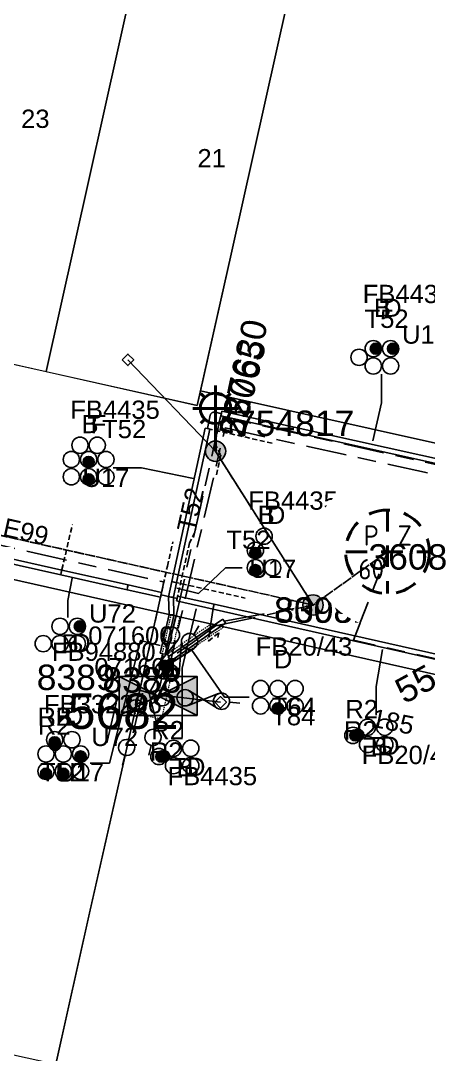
# Model space of a CAD drawing. Header units: metres. Extents: x 311347 to 316656, y 6252667 to 6255486.
# Drawn here: x 314136.4 to 314176.6, y 6254411.9 to 6254513.5 of the extents above; entities that cross this region are included whole.
import ezdxf
from ezdxf.enums import TextEntityAlignment as Align

# ---------------------------------------------------------------- set-up
doc = ezdxf.new("R2010")
doc.units = ezdxf.units.M
for name, pattern in [('Cable Exist OH', [1, 1, 0]), ('Cable Exist UG', [8.2, 4, -1.2, 1.8, -1.2]), ('Dash', [5, 3, -2]), ('DASHED', [0.75, 0.5, -0.25]), ('HIDDEN', [0.375, 0.25, -0.125]), ('HIDDEN2', [0.1875, 0.125, -0.0625])]:
    doc.linetypes.add(name, pattern=pattern)
doc.layers.get('0').update_dxf_attribs({"color": 6})
for name, color, linetype, lineweight in [('Cadastre Buildings_SP_EXT', 9, 'Continuous', 5), ('Cadastre Land Parcels_SP_EXT', 9, 'Continuous', 5), ('Cadastre Other Property_SP_EXT', 9, 'HIDDEN', 5), ('Cadastre Roads_SP_EXT', 7, 'Continuous', 5)]:
    doc.layers.add(name, color=color, linetype=linetype, lineweight=lineweight)
for name, color, linetype in [('Duct_SP_EXT', 7, 'Continuous'), ('Equip_HV_EXT', 7, 'Continuous'), ('Equip_LV_EXT', 7, 'Continuous'), ('Equip_SL_EXT', 7, 'Continuous'), ('Equip_SP_SL_EXT', 7, 'Continuous'), ('Mains_HV_EXT', 7, 'Continuous'), ('Mains_LV_EXT', 7, 'Continuous'), ('Mains_SL_EXT', 7, 'Continuous'), ('Services_SP_EXT', 7, 'Continuous'), ('Sub_SP_EXT', 7, 'Continuous'), ('SupportsOH_SP_TR_HV_LV_SL_EXT', 7, 'Continuous'), ('Trench_SP_EXT', 7, 'Continuous')]:
    doc.layers.add(name, color=color, linetype=linetype)
doc.layers.add('UNKNOWN_FEATURES', color=1, linetype='DASHED', plot=False)
doc.styles.add('iecARIAL', font='arial.ttf', dxfattribs={"height": 2})
doc.styles.add('IESYMBOL1', font='isocp.shx')
doc.styles.add('POLE_LABEL', font='arial.ttf')
doc.styles.add('SLCP_LABEL', font='arial.ttf', dxfattribs={"height": 3.5})
doc.styles.get("Standard").update_dxf_attribs({"font": 'arial.ttf'})
doc.styles.add('SWITCH_LABEL', font='arial.ttf', dxfattribs={"height": 2.5})

# ---------------------------------------------------------------- blocks, each defined once
blk = doc.blocks.new('SUB_PADMOUNT_EXT')
for points in [[(0, 0), (-3.84, 1.92), (-3.84, -1.92)], [(0, 0), (3.84, 1.92), (3.84, -1.92)]]:
    blk.add_hatch(color=256).paths.add_polyline_path(points)
for p, q in [((3.84, 1.92), (-3.84, -1.92)), ((-3.84, 1.92), (3.84, -1.92))]:
    blk.add_line(p, q)
blk.add_lwpolyline([(-3.84, -1.92), (3.84, -1.92), (3.84, 1.92), (-3.84, 1.92)], close=True)
for tag, height, flags, p in [('ASSET_NUM', 3.5, 8, (2, 2)), ('STREET_CODE', 0.2, 9, (1.5, 0)), ('CONSTRUCTED_VOLTAGE', 0.2, 9, (1.5, -0.2)), ('OPERATING_VOLTAGE', 0.2, 9, (1.5, -0.6)), ('ORIENTATION', 0.2, 9, (1.5, -0.8)), ('OWNED_BY', 0.2, 9, (1.5, -1)), ('NO_PHASES', 0.2, 9, (1.5, -0.4)), ('OPERATED_BY', 0.2, 9, (1.5, -1.2)), ('SECONDARY_VOLTAGE', 0.2, 9, (1.5, -1.6)), ('STATE', 0.2, 9, (1.5, -1.8)), ('MAINTAINED_BY', 0.2, 9, (1.5, -1.4)), ('PARENT', 0.2, 9, (1.5, -2)), ('SUBSTATION_TYPE', 0.2, 9, (1.5, -2.2)), ('STREETNAME', 0.2, 9, (1.5, -3)), ('USAGE', 0.2, 9, (1.5, -2.4)), ('LEGEND', 0.2, 9, (1.5, -2.6)), ('LOCATION', 0.2, 9, (1.5, -2.8)), ('SUBURB', 0.2, 9, (1.5, -3.2)), ('Z', 0.2, 1, (1.5, -3.6)), ('NOTES', 0.2, 9, (1.5, -3.4))]:
    blk.add_attdef(tag, text='', height=height, dxfattribs=dict(flags=flags)).set_placement(p, align=Align.MIDDLE_LEFT)
blk = doc.blocks.new('DUCT_EXT')
blk.add_circle((0, 0.8), 0.8)
at = {"flags": 1}
blk.add_attdef('Z', (0, 0), '', height=0.2, dxfattribs=at)
at = {"flags": 9}
for tag, p in [('DUCT_CODE', (0, 0)), ('XSECT_TYPE', (0, -0.2)), ('STATE', (0, -0.6)), ('FB_REFERENCE', (0, -0.4)), ('NOTES', (0, -0.8))]:
    blk.add_attdef(tag, text='', height=0.2, dxfattribs=at).set_placement(p, align=Align.MIDDLE_LEFT)
blk = doc.blocks.new('SL_LANTERN_EXT')
at = {"lineweight": 40}
for p, q in [((0, 1.97), (0, 6.47)), ((-1.46, 5.68), (-1.06, 5.28)), ((1.46, 5.68), (1.06, 5.28)), ((-2.25, 4.22), (2.25, 4.22)), ((-1.46, 2.76), (-1.06, 3.16)), ((1.46, 2.76), (1.06, 3.16)), ((0, 0), (0, 2.72))]:
    blk.add_line(p, q, dxfattribs=at)
blk.add_circle((0, 4.22), 1.5, dxfattribs=at)
at = {"style": 'iecARIAL', "flags": 8}
blk.add_attdef('ASSET_NUM', (1.5, 1.5), '', height=2.5, dxfattribs=at)
for tag, p, height, flags in [('CONSTRUCTED_VOLTAGE', (0.98, -0.65), 0.2, 9), ('CONTROL_TYPE', (0.98, -0.85), 0.2, 9), ('LANTERN_PURPOSE', (0.98, -1.05), 0.2, 9), ('LNUMBER', (2.18, -3.25), 2.5, 8), ('OPERATING_VOLTAGE', (0.98, -1.65), 0.2, 9), ('ORIENTATION', (0.98, -1.85), 0.2, 9), ('OWNED_BY', (0.98, -2.05), 0.2, 9), ('LANTERN_TYPE', (0.98, -1.25), 0.2, 9), ('NO_PHASES', (0.98, -1.45), 0.2, 9), ('STATE', (0.98, -2.25), 0.2, 9), ('USAGE', (0.98, -2.45), 0.2, 9), ('CEXIST', (0.98, -2.65), 0.2, 9), ('CNEW', (0.98, -2.85), 0.2, 9), ('CNUMBER', (0.98, -3.05), 0.2, 9), ('CREMOVE', (0.98, -3.25), 0.2, 9), ('CREPLACE', (0.98, -3.45), 0.2, 9), ('LKINGHEIGHT', (0.98, -3.65), 0.2, 9), ('LBRACKET', (0.98, -3.85), 0.2, 9), ('LBRACKETVOCAB', (0.98, -4.05), 0.2, 9), ('LCATEGORY', (0.98, -4.25), 0.2, 9), ('LCHARGE1', (0.98, -4.45), 0.2, 9), ('LCHARGE1PERCENT', (0.98, -4.65), 0.2, 9), ('LCHARGE2', (0.98, -4.85), 0.2, 9), ('LCHARGE2PERCENT', (0.98, -5.05), 0.2, 9), ('LCHARGE3', (0.98, -5.25), 0.2, 9), ('LCHARGE3PERCENT', (0.98, -5.45), 0.2, 9), ('LEXIST', (0.98, -5.65), 0.2, 9), ('LLAMP', (0.98, -5.85), 0.2, 9), ('LLAMPVOCAB', (0.98, -6.05), 0.2, 9), ('LMAST', (0.98, -6.25), 0.2, 9), ('LMASTVOCAB', (0.98, -6.45), 0.2, 9), ('LNEW', (0.98, -6.65), 0.2, 9), ('LANTNUMBER', (0.98, -6.85), 0.2, 9), ('LOUTREACH', (0.98, -7.25), 0.2, 9), ('LOUTREACHVOCAB', (0.98, -7.45), 0.2, 9), ('LRATECODE', (0.98, -7.65), 0.2, 9), ('LREMOVE', (0.98, -7.85), 0.2, 9), ('LREPLACE', (0.98, -8.05), 0.2, 9), ('LTYPE', (0.98, -8.25), 0.2, 9), ('STREETNAME', (0.98, -9.25), 0.2, 9), ('LTYPEVOCAB', (0.98, -8.45), 0.2, 9), ('LEGEND', (0.98, -8.65), 0.2, 9), ('LOCATION', (0.98, -8.85), 0.2, 9), ('NOTES', (0.98, -9.05), 0.2, 9), ('SUBURB', (0.98, -9.45), 0.2, 1)]:
    blk.add_attdef(tag, p, '', height=height, dxfattribs=dict(flags=flags))
blk = doc.blocks.new('CCP_EXT')
at = {"flags": 9}
for tag, p in [('STATE', (0, -1.8)), ('USAGE', (0, -1.2)), ('LEGEND', (0, -1.4)), ('LIFE_SUPPORT', (0, -1.6)), ('NOTES', (0, -2))]:
    blk.add_attdef(tag, text='', height=0.2, dxfattribs=at).set_placement(p, align=Align.MIDDLE_LEFT)
blk.add_wipeout([(0, 0.57), (0.57, 0), (0, -0.57), (-0.57, 0)])
blk.add_lwpolyline([(-0.57, 0), (0, 0.57), (0.57, 0), (0, -0.57), (-0.57, 0)])
at = {"flags": 1}
blk.add_attdef('Z', (0, 0), '', height=0.2, dxfattribs=at)
at = {"flags": 9}
for tag, p in [('CCP_TYPE', (0, 0)), ('CONSTRUCTED_VOLTAGE', (0, -0.2)), ('OPERATING_VOLTAGE', (0, -0.6)), ('ORIENTATION', (0, -0.8)), ('OWNED_BY', (0, -1)), ('NO_PHASES', (0, -0.4))]:
    blk.add_attdef(tag, text='', height=0.2, dxfattribs=at).set_placement(p, align=Align.MIDDLE_LEFT)
blk = doc.blocks.new('POLE_EXT')
blk.add_hatch(color=256).paths.add_polyline_path([(-1, 0, 1), (1, 0, 1)])
blk.add_lwpolyline([(-1, 0, 1), (1, 0, 1)], format="xyb", close=True)
for tag, height, flags, p in [('pNumber', 2.5, 8, (-17.84, 2.07)), ('OWNED_BY', 0.2, 9, (1.35, -0.4)), ('SPECIAL_USE', 0.2, 9, (1.35, -0.8)), ('STATE', 0.2, 9, (1.35, -1)), ('PARENT', 0.2, 9, (1.35, -0.6)), ('cLV', 0.2, 9, (1.35, -1.4)), ('hDepth', 0.2, 9, (1.35, -1.6)), ('hDia', 0.2, 9, (1.35, -1.8)), ('cHV', 0.2, 9, (1.35, -2)), ('USAGE', 0.2, 9, (1.35, -1.2)), ('LBRACKET', 0.2, 9, (1.35, -2.2)), ('LExisting', 0.2, 9, (1.35, -2.4)), ('LANTNUMBER', 0.2, 9, (1.35, -2.6)), ('LOther', 0.2, 9, (1.35, -2.8)), ('LRemove', 0.2, 9, (1.35, -3)), ('cLinedev', 0.2, 9, (1.35, -3.4)), ('pExisting', 0.2, 9, (1.35, -3.8)), ('LEGEND', 0.2, 9, (1.35, -3.2)), ('LOCATION', 0.2, 9, (1.35, -3.6)), ('PFNUMBER', 0.2, 9, (1.35, -4)), ('pFooting', 0.2, 9, (1.35, -4.4)), ('pNew', 0.2, 9, (1.35, -4.6)), ('pRelocate', 0.2, 9, (1.35, -5)), ('NEWPFNUMBER', 0.2, 9, (1.35, -4.2)), ('pRemove', 0.2, 9, (1.35, -5.2)), ('pReplace', 0.2, 9, (1.35, -5.4)), ('pStay', 0.2, 9, (1.35, -5.6)), ('pType', 0.2, 9, (1.35, -5.8)), ('cspan', 0.2, 9, (1.35, -6)), ('STREETNAME', 0.2, 9, (1.35, -6.2)), ('SUBURB', 0.2, 9, (1.35, -6.4)), ('OPERATED_BY', 0.2, 9, (1.36, -7.01)), ('NOTES', 0.2, 9, (1.35, -6.6)), ('MAINTAINED_BY', 0.2, 9, (1.36, -6.81))]:
    blk.add_attdef(tag, text='', height=height, dxfattribs=dict(flags=flags)).set_placement(p, align=Align.MIDDLE_LEFT)
at = {"style": 'POLE_LABEL'}
for tag, height, flags, p in [('ASSET_NUM', 2.5, 8, (2, 2)), ('STRUCTURE_PLANT_NUMBER', 0.2, 9, (1.35, 0.03)), ('STREET_CODE', 0.2, 9, (1.35, -0.2))]:
    blk.add_attdef(tag, text='', height=height, dxfattribs=dict(at, flags=flags)).set_placement(p, align=Align.MIDDLE_LEFT)
at = {"flags": 1}
blk.add_attdef('Z', (1.35, -7.33), '', height=0.2, dxfattribs=at)
blk = doc.blocks.new('LV_UG_DFUSE_CLOSED_EXT')
for points in [[(1, 0), (0, 0)], [(5.04, 0.73), (2.16, -0.72)], [(5.05, -0.71), (2.16, 0.72)], [(6.2, 0.01), (7.2, 0.01)]]:
    blk.add_lwpolyline(points)
for centre in [(1.8, 0), (5.4, 0.01)]:
    blk.add_circle(centre, 0.8)
at = {"flags": 9}
for tag, p in [('ACTUAL_STATUS', (0, 0)), ('CONSTRUCTED_VOLTAGE', (0, -0.2)), ('OPERATING_VOLTAGE', (0, -0.6)), ('ORIENTATION', (0, -0.8)), ('STATE', (0, -1)), ('NO_PHASES', (0, -0.4)), ('SWITCH_TYPE', (0, -1.2)), ('USAGE', (0, -1.4)), ('NOTES', (0, -1.6))]:
    blk.add_attdef(tag, text='', height=0.2, dxfattribs=at).set_placement(p, align=Align.MIDDLE_LEFT)
at = {"flags": 1}
blk.add_attdef('Z', (0, 0), '', height=0.2, dxfattribs=at)
blk = doc.blocks.new('SWG_HOLEC_SU_EXT')
blk.add_line((1.8, -2), (5.8, -2))
for points in [[(1, 0), (0, 0)], [(6.6, 0), (7.6, 0)]]:
    blk.add_lwpolyline(points)
for points in [[(1.8, -0.8, 1), (1.8, 0.8, 1)], [(5.8, -0.8, 1), (5.8, 0.8, 1)]]:
    blk.add_lwpolyline(points, format="xyb", close=True)
at = {"style": 'SWITCH_LABEL', "flags": 8}
blk.add_attdef('ASSET_NUM', text='', height=2.5, rotation=179.9544, dxfattribs=at).set_placement((-2.4, 0), align=Align.MIDDLE_LEFT)
at = {"flags": 1}
blk.add_attdef('Z', (0, 0), '', height=0.2, dxfattribs=at)
at = {"flags": 9}
for tag, p in [('ACTUAL_STATUS', (0, -0.4)), ('CONSTRUCTED_VOLTAGE', (0, -0.6)), ('OPERATING_VOLTAGE', (0, -1)), ('NO_PHASES', (0, -0.8)), ('ORIENTATION', (0, -1.2)), ('OWNED_BY', (0, -1.4)), ('STATE', (0, -1.8)), ('SWITCH_TYPE', (0, -2)), ('PARENT', (0, -1.6)), ('STREETNAME', (0, -2.6)), ('SUBURB', (0, -2.8)), ('USAGE', (0, -2.2)), ('LOCATION', (0, -2.4)), ('NOTES', (0, -3))]:
    blk.add_attdef(tag, text='', height=0.2, dxfattribs=at).set_placement(p, align=Align.MIDDLE_LEFT)
at = {"style": 'SWITCH_LABEL', "flags": 9}
blk.add_attdef('STREET_CODE', text='', height=0.2, dxfattribs=at).set_placement((0, -0.2), align=Align.MIDDLE_LEFT)
blk = doc.blocks.new('CABLE_LARGE_EXT')
h = blk.add_hatch(color=256)
edge = h.paths.add_edge_path()
edge.add_arc((0, 0.55), 0.55, 0, 360)
blk.add_circle((0, 0.55), 0.55)
at = {"flags": 1}
blk.add_attdef('Z', (0, 0), '', height=0.2, dxfattribs=at)
at = {"flags": 9}
for tag, p in [('COND_CODE', (0, 0)), ('STATE', (0, -0.4)), ('XSECT_SIZE', (0, -0.6)), ('FB_REFERENCE', (0, -0.2)), ('NOTES', (0, -0.8))]:
    blk.add_attdef(tag, text='', height=0.2, dxfattribs=at).set_placement(p, align=Align.MIDDLE_LEFT)
blk = doc.blocks.new('SLCP_ZELL_EXT')
blk.add_wipeout([(-0.24, 7.5), (-0.71, 7.47), (-1.17, 7.41), (-1.64, 7.32), (-2.09, 7.21), (-2.54, 7.06), (-2.98, 6.89), (-3.41, 6.69), (-3.82, 6.46), (-4.22, 6.21), (-4.6, 5.93), (-4.96, 5.63), (-5.31, 5.31), (-5.63, 4.96), (-5.93, 4.6), (-6.21, 4.22), (-6.46, 3.82), (-6.69, 3.41), (-6.89, 2.98), (-7.06, 2.54), (-7.21, 2.09), (-7.32, 1.64), (-7.41, 1.17), (-7.47, 0.71), (-7.5, 0.24), (-7.5, -0.24), (-7.47, -0.71), (-7.41, -1.17), (-7.32, -1.64), (-7.21, -2.09), (-7.06, -2.54), (-6.89, -2.98), (-6.69, -3.41), (-6.46, -3.82), (-6.21, -4.22), (-5.93, -4.6), (-5.63, -4.96), (-5.31, -5.31), (-4.96, -5.63), (-4.6, -5.93), (-4.22, -6.21), (-3.82, -6.46), (-3.41, -6.69), (-2.98, -6.89), (-2.54, -7.06), (-2.09, -7.21), (-1.64, -7.32), (-1.17, -7.41), (-0.71, -7.47), (-0.24, -7.5), (0.24, -7.5), (0.71, -7.47), (1.17, -7.41), (1.64, -7.32), (2.09, -7.21), (2.54, -7.06), (2.98, -6.89), (3.41, -6.69), (3.82, -6.46), (4.22, -6.21), (4.6, -5.93), (4.96, -5.63), (5.31, -5.31), (5.63, -4.96), (5.93, -4.6), (6.21, -4.22), (6.46, -3.82), (6.69, -3.41), (6.89, -2.98), (7.06, -2.54), (7.21, -2.09), (7.32, -1.64), (7.41, -1.17), (7.47, -0.71), (7.5, -0.24), (7.5, 0.24), (7.47, 0.71), (7.41, 1.17), (7.32, 1.64), (7.21, 2.09), (7.06, 2.54), (6.89, 2.98), (6.69, 3.41), (6.46, 3.82), (6.21, 4.22), (5.93, 4.6), (5.63, 4.96), (5.31, 5.31), (4.96, 5.63), (4.6, 5.93), (4.22, 6.21), (3.82, 6.46), (3.41, 6.69), (2.98, 6.89), (2.54, 7.06), (2.09, 7.21), (1.64, 7.32), (1.17, 7.41), (0.71, 7.47), (0.24, 7.5)])
at = {"linetype": 'Dash', "lineweight": 40, "ltscale": 0.7}
for p, q in [((0, 4.11), (0, -4.11)), ((-4.11, 0), (4.11, 0))]:
    blk.add_line(p, q, dxfattribs=at)
blk.add_circle((0, 0), 4.11, dxfattribs=at)
at = {"lineweight": 40, "style": 'IESYMBOL1'}
for s, p in [('P', (-1.6, 0)), ('Z', (1.7, 0)), ('60', (-1.61, -3.31))]:
    blk.add_text(s, height=2, dxfattribs=at).set_placement(p, align=Align.BOTTOM_CENTER)
at = {"style": 'SLCP_LABEL'}
for tag, height, flags, p in [('ASSET_NUM', 2.5, 8, (2, 2)), ('STREET_CODE', 0.2, 9, (0, -0.2))]:
    blk.add_attdef(tag, text='', height=height, dxfattribs=dict(at, flags=flags)).set_placement(p, align=Align.MIDDLE_LEFT)
at = {"flags": 1}
blk.add_attdef('Z', (0, 0), '', height=0.2, dxfattribs=at)
at = {"flags": 9}
for tag, p in [('CONSTRUCTED_VOLTAGE', (0, -0.4)), ('CONTROL_TYPE', (0, -0.6)), ('OPERATING_VOLTAGE', (0, -1)), ('NO_PHASES', (0, -0.8)), ('ORIENTATION', (0, -1.2)), ('OWNED_BY', (0, -1.4)), ('STATE', (0, -2)), ('USAGE', (0, -1.6)), ('LOCATION', (0, -1.8)), ('NOTES', (0, -2.2))]:
    blk.add_attdef(tag, text='', height=0.2, dxfattribs=at).set_placement(p, align=Align.MIDDLE_LEFT)
blk = doc.blocks.new('CONNECTOR_NODE_EXT')
h = blk.add_hatch(color=256)
edge = h.paths.add_edge_path()
edge.add_arc((0, 0), 0.5, 0, 360)
blk.add_circle((0, 0), 0.5)
at = {"flags": 1}
blk.add_attdef('Z', (0, 0), '', height=0.2, dxfattribs=at)
at = {"flags": 9}
for tag, p in [('CONNECTOR_TYPE', (0, 0)), ('CONSTRUCTED_VOLTAGE', (0, -0.2)), ('OPERATING_VOLTAGE', (0, -0.6)), ('ORIENTATION', (0, -0.8)), ('SUBTYPE', (0, -1)), ('NO_PHASES', (0, -0.4)), ('USAGE', (0, -1.2)), ('NOTES', (0, -1.4))]:
    blk.add_attdef(tag, text='', height=0.2, dxfattribs=at).set_placement(p, align=Align.MIDDLE_LEFT)

msp = doc.modelspace()

# ---------------------------------------------------------------- linework, layer by layer
at = {"layer": 'Cadastre Buildings_SP_EXT', "linetype": 'Continuous'}
for points in [[(314199.41, 6254470.12), (314201.75, 6254480.6), (314205.07, 6254495.47), (314208.39, 6254510.35), (314163.78, 6254520.31), (314160.46, 6254505.43), (314157.14, 6254490.56), (314154.14, 6254477.14), (314195.83, 6254467.84), (314199.41, 6254470.12)], [(314139.89, 6254410.91), (314143.22, 6254425.78), (314146.55, 6254440.54), (314149.89, 6254455.41), (314120.4, 6254462.01), (314110.32, 6254417.44), (314139.89, 6254410.91)]]:
    msp.add_lwpolyline(points, close=True, dxfattribs=at)
at = {"layer": 'Cadastre Land Parcels_SP_EXT', "linetype": 'Continuous'}
for points in [[(314148.9, 6254523.64), (314134.03, 6254526.96), (314124.07, 6254482.34), (314138.94, 6254479.02), (314148.9, 6254523.64)], [(314163.78, 6254520.31), (314148.9, 6254523.64), (314138.94, 6254479.02), (314153.82, 6254475.68), (314157.14, 6254490.56), (314160.46, 6254505.43), (314163.78, 6254520.31)], [(314187.93, 6254416), (314191.21, 6254430.85), (314194.58, 6254445.34), (314149.89, 6254455.41), (314146.55, 6254440.54), (314143.22, 6254425.79), (314139.89, 6254410.91), (314184.61, 6254401.09), (314187.93, 6254416)]]:
    msp.add_lwpolyline(points, close=True, dxfattribs=at)
at = {"layer": 'Cadastre Other Property_SP_EXT', "linetype": 'HIDDEN2'}
msp.add_lwpolyline([(314151.22, 6254455.11), (314150.26, 6254450.83), (314151.37, 6254451.6), (314152.12, 6254454.91), (314151.22, 6254455.11)], close=True, dxfattribs=at)
at = {"layer": 'Duct_SP_EXT'}
for p, q in [((314156.24, 6254475.13), (314156.19, 6254474.9)), ((314156.24, 6254475.13), (314197.27, 6254466.04)), ((314156.14, 6254474.67), (314156.19, 6254474.9)), ((314156.14, 6254474.67), (314197.17, 6254465.57)), ((314151.32, 6254458.37), (314154.6, 6254473.47)), ((314151.79, 6254458.27), (314155.07, 6254473.37)), ((314154.6, 6254473.47), (314154.84, 6254473.42)), ((314155.07, 6254473.37), (314154.84, 6254473.42)), ((314120.82, 6254463.9), (314140.49, 6254459.5)), ((314120.72, 6254463.43), (314140.39, 6254459.03)), ((314140.39, 6254459.03), (314140.44, 6254459.27)), ((314140.39, 6254459.03), (314140.44, 6254459.27)), ((314140.39, 6254459.03), (314146.91, 6254457.57)), ((314140.49, 6254459.5), (314140.44, 6254459.27)), ((314140.49, 6254459.5), (314140.44, 6254459.27)), ((314140.49, 6254459.5), (314147.02, 6254458.04)), ((314146.91, 6254457.57), (314146.97, 6254457.81)), ((314147.02, 6254458.04), (314146.97, 6254457.81)), ((314147.02, 6254458.04), (314150.31, 6254457.31)), ((314151.32, 6254458.37), (314150.99, 6254456.88)), ((314151.32, 6254458.37), (314151.55, 6254458.32)), ((314151.32, 6254458.37), (314151.55, 6254458.32)), ((314151.79, 6254458.27), (314151.47, 6254456.83)), ((314151.79, 6254458.27), (314151.55, 6254458.32)), ((314151.79, 6254458.27), (314151.55, 6254458.32)), ((314146.91, 6254457.57), (314150.21, 6254456.84)), ((314150.21, 6254456.84), (314150.26, 6254457.07)), ((314150.31, 6254457.31), (314150.26, 6254457.07)), ((314150.99, 6254456.88), (314151.04, 6254455.09)), ((314150.99, 6254456.88), (314151.23, 6254456.85)), ((314151.47, 6254456.83), (314151.23, 6254456.85)), ((314151.47, 6254456.83), (314151.52, 6254455.11)), ((314151.89, 6254456.95), (314151.84, 6254456.72)), ((314155.48, 6254456.14), (314151.89, 6254456.95)), ((314151.79, 6254456.48), (314151.84, 6254456.72)), ((314155.37, 6254455.67), (314151.79, 6254456.48)), ((314155.37, 6254455.67), (314155.42, 6254455.91)), ((314155.37, 6254455.67), (314155.42, 6254455.91)), ((314155.48, 6254456.14), (314155.42, 6254455.91)), ((314155.48, 6254456.14), (314155.42, 6254455.91)), ((314180.51, 6254450.5), (314155.48, 6254456.14)), ((314150.18, 6254451.34), (314151.05, 6254455.15)), ((314150.65, 6254451.23), (314151.52, 6254455.05)), ((314151.04, 6254455.09), (314151.28, 6254455.1)), ((314151.05, 6254455.15), (314151.28, 6254455.1)), ((314151.52, 6254455.11), (314151.28, 6254455.1)), ((314151.52, 6254455.05), (314151.28, 6254455.1)), ((314180.4, 6254450.03), (314155.37, 6254455.67)), ((314150.97, 6254450.98), (314154.92, 6254453.72)), ((314154.92, 6254453.72), (314156.33, 6254454.68)), ((314154.92, 6254453.72), (314155.06, 6254453.52)), ((314154.92, 6254453.72), (314155.06, 6254453.52)), ((314155.19, 6254453.32), (314156.6, 6254454.29)), ((314156.33, 6254454.68), (314156.46, 6254454.49)), ((314156.6, 6254454.29), (314156.46, 6254454.49)), ((314151.25, 6254450.58), (314155.19, 6254453.32)), ((314155.19, 6254453.32), (314155.06, 6254453.52)), ((314155.19, 6254453.32), (314155.06, 6254453.52)), ((314150.18, 6254451.34), (314150.42, 6254451.28)), ((314150.65, 6254451.23), (314150.42, 6254451.28)), ((314150.97, 6254450.98), (314151.11, 6254450.78)), ((314151.25, 6254450.58), (314151.11, 6254450.78))]:
    msp.add_line(p, q, dxfattribs=at)
for points in [[(314171.96, 6254478.78), (314171.96, 6254475.96), (314171.08, 6254472.21)], [(314145.55, 6254469.55), (314148.35, 6254469.55), (314153.44, 6254468.52)], [(314145.55, 6254469.55), (314148.35, 6254469.55), (314153.44, 6254468.52)], [(314158.25, 6254459.72), (314156.6, 6254459.72), (314153.94, 6254457.21), (314151.82, 6254457.72)], [(314141.1, 6254454.85), (314141.1, 6254456.53), (314141.51, 6254458.71)], [(314152.33, 6254443.05), (314152.33, 6254449.86), (314153.71, 6254455.7)], [(314152.33, 6254443.05), (314152.33, 6254449.86), (314153.71, 6254455.7)], [(314143.27, 6254440.52), (314145.18, 6254440.52), (314148.24, 6254452.58), (314150.18, 6254452.09)], [(314171.41, 6254445.24), (314171.41, 6254448.06), (314172.05, 6254451.71)], [(314158.93, 6254447.02), (314156.49, 6254447.02), (314153.29, 6254451.63)]]:
    msp.add_lwpolyline(points, dxfattribs=at)
at = {"layer": 'Mains_LV_EXT', "linetype": 'Continuous'}
msp.add_lwpolyline([(314163.26, 6254456.51, 1.035507), (314163.26, 6254455.6)], format="xyb", dxfattribs=at)
at = {"layer": 'Mains_LV_EXT', "linetype": 'Cable Exist UG'}
msp.add_lwpolyline([(314150.54, 6254450.14), (314150.26, 6254448.92)], dxfattribs=at)
at = {"layer": 'Trench_SP_EXT', "linetype": 'Cable Exist UG'}
msp.add_lwpolyline([(314154.84, 6254473.42), (314155.1, 6254474.75), (314155.1, 6254474.75, -0.387652), (314155.6, 6254475.03), (314155.6, 6254475.03), (314156.12, 6254474.91)], format="xyb", dxfattribs=at)
for points in [[(314150.26, 6254457.07), (314151.84, 6254456.72)], [(314155.03, 6254453.4), (314155.43, 6254455.96)], [(314156.46, 6254454.49), (314165.21, 6254456.07)], [(314149.08, 6254447.38), (314149.97, 6254449.04), (314150.42, 6254451.28)], [(314151.11, 6254450.78), (314150.19, 6254450.17)], [(314149.08, 6254447.38), (314150, 6254443.74)]]:
    msp.add_lwpolyline(points, dxfattribs=at)
at = {"layer": 'UNKNOWN_FEATURES'}
for points in [[(314156.19, 6254474.9), (314155.54, 6254471.96), (314156.14, 6254470.82), (314155.7, 6254468.85)], [(314154.84, 6254473.42), (314161.39, 6254471.94)], [(314154.36, 6254466.79), (314153.58, 6254463.21), (314153.06, 6254462.18), (314151.84, 6254456.72)], [(314140.5, 6254459.56), (314141.53, 6254463.98)], [(314150.32, 6254457.35), (314150.88, 6254459.89), (314151.42, 6254462.29)], [(314151.55, 6254458.32), (314158.53, 6254456.75)], [(314155.03, 6254453.4), (314154.93, 6254452.53), (314155.93, 6254453.33), (314155.83, 6254452.87)]]:
    msp.add_lwpolyline(points, dxfattribs=at)

# ---------------------------------------------------------------- block references
at = {"layer": 'Duct_SP_EXT'}
for name, p, rotation in [('DUCT_EXT', (314170.54, 6254480.43), 90.0000000000002), ('DUCT_EXT', (314171.94, 6254481.28), 90.0000000000002), ('CABLE_LARGE_EXT', (314171.94, 6254481.28), 90.0000000000002), ('DUCT_EXT', (314173.64, 6254481.28), 90.0000000000002), ('CABLE_LARGE_EXT', (314173.64, 6254481.28), 90.0000000000002), ('DUCT_EXT', (314171.94, 6254479.58), 90.0000000000002), ('DUCT_EXT', (314173.64, 6254479.58), 90.0000000000002), ('DUCT_EXT', (314141.12, 6254453.97), 90.04403938310728), ('DUCT_EXT', (314142.82, 6254453.97), 90.04403938310728), ('CABLE_LARGE_EXT', (314142.82, 6254453.97), 90.11444703286887), ('DUCT_EXT', (314139.46, 6254452.27), 90), ('DUCT_EXT', (314141.12, 6254452.27), 90.04403938310728), ('DUCT_EXT', (314142.82, 6254452.27), 90.04403938310728), ('DUCT_EXT', (314171.37, 6254444.05), 90.04403938310728), ('DUCT_EXT', (314173.07, 6254444.05), 90.04403938310728), ('DUCT_EXT', (314169.93, 6254443.25), 90), ('CABLE_LARGE_EXT', (314169.93, 6254443.25), 90.20987370643643), ('CABLE_LARGE_EXT', (314169.11, 6254443.25), 272.7728424985697), ('CABLE_LARGE_EXT', (314139.82, 6254442.85), 180.6295986974616), ('DUCT_EXT', (314152.28, 6254441.97), 90.04403938310728), ('DUCT_EXT', (314153.98, 6254441.98), 90.04403938310728), ('DUCT_EXT', (314171.37, 6254442.35), 90.04403938310728), ('DUCT_EXT', (314173.07, 6254442.35), 90.04403938310728), ('DUCT_EXT', (314150.84, 6254441.17), 90), ('CABLE_LARGE_EXT', (314150.84, 6254441.17), 90.20987370643643), ('CABLE_LARGE_EXT', (314150.01, 6254441.17), 272.7728424985697), ('DUCT_EXT', (314152.28, 6254440.27), 90.04403938310728), ('DUCT_EXT', (314153.98, 6254440.28), 90.04403938310728)]:
    msp.add_blockref(name, p, dxfattribs=dict(at, rotation=rotation))
for name, p in [('DUCT_EXT', (314142.28, 6254470.98)), ('DUCT_EXT', (314143.98, 6254470.98)), ('DUCT_EXT', (314141.43, 6254469.58)), ('DUCT_EXT', (314143.13, 6254469.58)), ('DUCT_EXT', (314144.83, 6254469.58)), ('CABLE_LARGE_EXT', (314143.13, 6254469.58)), ('DUCT_EXT', (314141.43, 6254467.88)), ('DUCT_EXT', (314143.13, 6254467.88)), ('CABLE_LARGE_EXT', (314143.13, 6254467.88)), ('DUCT_EXT', (314144.83, 6254467.88)), ('DUCT_EXT', (314160.39, 6254462.04)), ('DUCT_EXT', (314159.54, 6254460.64)), ('CABLE_LARGE_EXT', (314159.54, 6254460.64)), ('DUCT_EXT', (314159.54, 6254458.94)), ('CABLE_LARGE_EXT', (314159.54, 6254458.94)), ('DUCT_EXT', (314161.24, 6254458.94)), ('DUCT_EXT', (314160.05, 6254447.05)), ('DUCT_EXT', (314161.75, 6254447.05)), ('DUCT_EXT', (314163.45, 6254447.05)), ('DUCT_EXT', (314160.05, 6254445.35)), ('DUCT_EXT', (314161.75, 6254445.35)), ('DUCT_EXT', (314163.45, 6254445.35)), ('CABLE_LARGE_EXT', (314161.75, 6254445.35)), ('CABLE_LARGE_EXT', (314161.75, 6254445.35)), ('DUCT_EXT', (314139.79, 6254442.02)), ('DUCT_EXT', (314141.49, 6254442.02)), ('CABLE_LARGE_EXT', (314139.79, 6254442.02)), ('DUCT_EXT', (314138.94, 6254440.62)), ('DUCT_EXT', (314140.64, 6254440.62)), ('DUCT_EXT', (314142.34, 6254440.62)), ('CABLE_LARGE_EXT', (314142.34, 6254440.62)), ('DUCT_EXT', (314138.94, 6254438.92)), ('DUCT_EXT', (314140.64, 6254438.92)), ('DUCT_EXT', (314142.34, 6254438.92)), ('CABLE_LARGE_EXT', (314138.94, 6254438.92)), ('CABLE_LARGE_EXT', (314140.64, 6254438.92))]:
    msp.add_blockref(name, p, dxfattribs=at)
at = {"layer": 'Equip_HV_EXT'}
ref = msp.add_blockref('SWG_HOLEC_SU_EXT', (314148.18, 6254447.71), dxfattribs=dict(at, rotation=256.9708052215942))
ref.add_attrib('ASSET_NUM', '8389', dxfattribs={"layer": '0', "height": 2.5, "style": 'SWITCH_LABEL'}).set_placement((314145.79, 6254448.96), align=Align.MIDDLE_RIGHT)
ref = msp.add_blockref('SWG_HOLEC_SU_EXT', (314150.77, 6254448.7), dxfattribs=dict(at, rotation=257.02729354826))
ref.add_attrib('ASSET_NUM', '8388', dxfattribs={"layer": '0', "height": 2.5, "style": 'SWITCH_LABEL'}).set_placement((314148.37, 6254449.95), align=Align.TOP_CENTER)
at = {"layer": 'Equip_LV_EXT'}
for p, rotation in [((314150.09, 6254447.85), 77.20329889224236), ((314150.32, 6254447.82), 59.38026945605717)]:
    msp.add_blockref('LV_UG_DFUSE_CLOSED_EXT', p, dxfattribs=dict(at, rotation=rotation))
msp.add_blockref('CONNECTOR_NODE_EXT', (314150.54, 6254450.14), dxfattribs=at)
at = {"layer": 'Equip_SP_SL_EXT'}
ref = msp.add_blockref('SL_LANTERN_EXT', (314155.62, 6254471.19), dxfattribs=at)
ref.add_attrib('ASSET_NUM', '227630', dxfattribs={"layer": '0', "height": 2.5, "rotation": 77.973, "style": 'iecARIAL'}).set_placement((314157.12, 6254472.69), align=Align.MIDDLE_LEFT)
ref = msp.add_blockref('SL_LANTERN_EXT', (314155.62, 6254471.19), dxfattribs=at)
ref.add_attrib('ASSET_NUM', '55065', dxfattribs={"layer": '0', "height": 2.5, "rotation": 76.3278, "style": 'iecARIAL'}).set_placement((314157.12, 6254472.69), align=Align.MIDDLE_LEFT)
ref = msp.add_blockref('SL_LANTERN_EXT', (314180.61, 6254450.55), dxfattribs=dict(at, rotation=346.1807399935578))
ref.add_attrib('ASSET_NUM', '55466', dxfattribs={"layer": '0', "height": 2.5, "rotation": 28.7287, "style": 'iecARIAL'}).set_placement((314182.11, 6254452.05), align=Align.MIDDLE_RIGHT)
at = {"layer": 'Sub_SP_EXT'}
ref = msp.add_blockref('SUB_PADMOUNT_EXT', (314149.96, 6254447.13), dxfattribs=at)
ref.add_attrib('ASSET_NUM', '5682', dxfattribs={"layer": '0', "height": 3.5}).set_placement((314151.96, 6254447.38), align=Align.TOP_RIGHT)
at = {"layer": 'SupportsOH_SP_TR_HV_LV_SL_EXT'}
ref = msp.add_blockref('POLE_EXT', (314155.62, 6254471.19), dxfattribs=at)
ref.add_attrib('ASSET_NUM', '754817', dxfattribs={"layer": '0', "height": 2.5, "style": 'POLE_LABEL'}).set_placement((314157.62, 6254471.94), align=Align.BOTTOM_LEFT)
ref = msp.add_blockref('POLE_EXT', (314165.21, 6254456.07), dxfattribs=at)
ref.add_attrib('ASSET_NUM', '330928', dxfattribs={"layer": '0', "height": 2.5, "style": 'POLE_LABEL'}).set_placement((314167.21, 6254456.82), align=Align.TOP_CENTER)
ref = msp.add_blockref('POLE_EXT', (314165.21, 6254456.07), dxfattribs=at)
ref.add_attrib('ASSET_NUM', '809847', dxfattribs={"layer": '0', "height": 2.5, "style": 'POLE_LABEL'}).set_placement((314167.21, 6254456.82), align=Align.TOP_CENTER)

# ---------------------------------------------------------------- texts
at = {"layer": 'Cadastre Land Parcels_SP_EXT'}
for s, p in [('23', (314136.49, 6254502.99)), ('21', (314153.84, 6254499.11))]:
    msp.add_text(s, height=1.8, dxfattribs=at).set_placement(p)
msp.add_text('185', height=1.8, rotation=348.4008, dxfattribs=at).set_placement((314170.82, 6254444.14))
at = {"layer": 'Cadastre Other Property_SP_EXT'}
for s, p in [('071600', (314143.09, 6254452.16)), ('071601', (314143.7, 6254449.05))]:
    msp.add_text(s, height=1.8, dxfattribs=at).set_placement(p)
at = {"layer": 'Duct_SP_EXT'}
for s, p in [('FB4435', (314170.1, 6254485.76)), ('B', (314171.21, 6254484.41)), ('D', (314172.11, 6254484.41)), ('T52', (314170.28, 6254483.32)), ('U17', (314173.97, 6254481.77)), ('FB4435', (314141.33, 6254474.38)), ('B', (314142.43, 6254472.97)), ('F', (314143.33, 6254472.97)), ('T52', (314144.46, 6254472.48)), ('U17', (314142.53, 6254467.68)), ('FB4435', (314158.84, 6254465.44)), ('B', (314159.77, 6254464.04)), ('D', (314160.67, 6254464.04)), ('T52', (314156.69, 6254461.59)), ('U17', (314158.94, 6254458.74)), ('U72', (314143.17, 6254454.34)), ('B', (314140.48, 6254451.39)), ('D', (314141.52, 6254451.44)), ('FB20/43', (314159.57, 6254451.09)), ('FB94880', (314139.52, 6254450.58)), ('D', (314161.36, 6254449.84)), ('FB332266', (314138.74, 6254445.42)), ('T64', (314161.15, 6254445.15)), ('R2', (314168.39, 6254444.94)), ('R2', (314138.1, 6254444.19)), ('B', (314139.88, 6254444.19)), ('D', (314140.78, 6254444.19)), ('T84', (314161.1, 6254444.24)), ('R2', (314138.14, 6254443.31)), ('R2', (314149.29, 6254442.86)), ('R2', (314168.25, 6254442.84)), ('U72', (314143.39, 6254442.2)), ('R2', (314149.16, 6254440.76)), ('B', (314170.87, 6254441.29)), ('D', (314171.9, 6254441.33)), ('FB20/43', (314170, 6254440.43)), ('T52', (314138.34, 6254438.72)), ('U17', (314140.04, 6254438.72)), ('B', (314151.77, 6254439.21)), ('D', (314152.81, 6254439.26)), ('FB4435', (314150.9, 6254438.35))]:
    msp.add_text(s, height=1.8, dxfattribs=at).set_placement(p)
at = {"layer": 'Mains_LV_EXT'}
for s, rotation, p in [('T52', 77.4008, (314153.56, 6254463.14)), ('E99', 347.4541, (314134.58, 6254462.89))]:
    msp.add_text(s, height=1.8, rotation=rotation, dxfattribs=at).set_placement(p)

# ---------------------------------------------------------------- next in the draw order: block references
at = {"layer": 'Services_SP_EXT'}
for p in [(314147, 6254480.18), (314156.12, 6254446.5)]:
    msp.add_blockref('CCP_EXT', p, dxfattribs=at)

# ---------------------------------------------------------------- next in the draw order: linework, layer by layer
at = {"layer": 'Cadastre Other Property_SP_EXT', "linetype": 'HIDDEN2'}
msp.add_lwpolyline([(314155.22, 6254454.21), (314155.22, 6254454.22), (314150.26, 6254450.83), (314149.98, 6254449.61), (314148.64, 6254449.92), (314147.64, 6254445.46), (314150.32, 6254444.85), (314151.32, 6254449.31), (314150.88, 6254449.41), (314151.07, 6254450.28), (314156.44, 6254453.93), (314155.22, 6254454.21)], close=True, dxfattribs=at)
at = {"layer": 'Cadastre Roads_SP_EXT', "linetype": 'Continuous'}
msp.add_lwpolyline([(314138.94, 6254479.01), (314124.07, 6254482.34), (314094.33, 6254488.99), (314064.54, 6254495.09), (314049.67, 6254498.43), (314019.93, 6254505.11), (313995.05, 6254511.09), (313991.06, 6254491.05), (314001.73, 6254488.65), (314016.43, 6254485.37), (314031.52, 6254481.95), (314046.3, 6254478.64), (314060.81, 6254475.39), (314075.62, 6254472.08), (314090.9, 6254468.65), (314105.47, 6254465.37), (314120.4, 6254462.01), (314149.89, 6254455.41), (314194.58, 6254445.34), (314195.75, 6254466.32), (314195.83, 6254467.84), (314154.14, 6254477.14), (314153.82, 6254475.68), (314138.94, 6254479.01)], close=True, dxfattribs=at)
at = {"layer": 'Mains_HV_EXT', "linetype": 'Cable Exist UG'}
msp.add_lwpolyline([(313963.34, 6254529.18), (313964.61, 6254528.16), (313958.35, 6254501.42), (313958.35, 6254501.42), (313972.09, 6254498.38), (314002.38, 6254491.58), (314017.09, 6254488.29), (314032.18, 6254484.88), (314046.96, 6254481.56), (314061.46, 6254478.31), (314076.27, 6254475), (314091.55, 6254471.57), (314106.13, 6254468.3), (314121.05, 6254464.93), (314150.54, 6254458.34), (314148.18, 6254447.71), (314149.96, 6254447.13)], dxfattribs=at)
at = {"layer": 'Services_SP_EXT'}
for points in [[(314147, 6254480.18), (314155.62, 6254471.19), (314165.21, 6254456.07)], [(314149.99, 6254447.24), (314156.12, 6254446.5)]]:
    msp.add_lwpolyline(points, dxfattribs=at)

# ---------------------------------------------------------------- next in the draw order: block references
at = {"layer": 'Equip_LV_EXT', "rotation": 354.4172584797664}
msp.add_blockref('LV_UG_DFUSE_CLOSED_EXT', (314150.83, 6254447.12), dxfattribs=at)

# ---------------------------------------------------------------- next in the draw order: block references
at = {"layer": 'Equip_SL_EXT'}
ref = msp.add_blockref('SLCP_ZELL_EXT', (314172.54, 6254461.3), dxfattribs=at)
ref.add_attrib('ASSET_NUM', '3608', dxfattribs={"layer": '0', "height": 2.5, "style": 'SLCP_LABEL'}).set_placement((314174.54, 6254462.05), align=Align.TOP_CENTER)

# ---------------------------------------------------------------- next in the draw order: linework, layer by layer
at = {"layer": 'Mains_HV_EXT', "linetype": 'Cable Exist UG'}
msp.add_lwpolyline([(314149.93, 6254447.09), (314150.77, 6254448.7), (314156.55, 6254473.49), (314196.47, 6254464.6), (314202.15, 6254468.27), (314202.15, 6254468.27), (314202.64, 6254470.78), (314204.68, 6254479.94), (314207.17, 6254491.12), (314207.17, 6254491.12), (314225.94, 6254486.55), (314231.57, 6254485.11), (314233.41, 6254484.73)], dxfattribs=at)
at = {"layer": 'Mains_LV_EXT', "linetype": 'Cable Exist UG'}
for points in [[(314204.86, 6254485.82), (314201.2, 6254468.89), (314198.45, 6254467.14), (314196.17, 6254465.7), (314156.11, 6254474.62), (314151.75, 6254455.02), (314150.54, 6254450.14)], [(314150.12, 6254447.13), (314151.83, 6254451.33), (314153.38, 6254452.38), (314155.62, 6254454.02), (314165.21, 6254456.07)]]:
    msp.add_lwpolyline(points, dxfattribs=at)
at = {"layer": 'Mains_LV_EXT', "linetype": 'Cable Exist OH'}
msp.add_lwpolyline([(314165.21, 6254456.07), (314111.54, 6254468.01)], dxfattribs=at)
at = {"layer": 'Mains_SL_EXT', "linetype": 'Cable Exist OH'}
for points in [[(314155.62, 6254471.19), (314165.21, 6254456.07)], [(314165.21, 6254456.07), (314111.6, 6254468.03)], [(314172.54, 6254461.3), (314165.21, 6254456.07)]]:
    msp.add_lwpolyline(points, dxfattribs=at)
at = {"layer": 'Mains_SL_EXT', "linetype": 'Cable Exist UG'}
msp.add_lwpolyline([(314180.61, 6254450.55), (314179.32, 6254450.32), (314169.18, 6254452.62), (314172.54, 6254461.3)], dxfattribs=at)

doc.saveas('drawing.dxf')
